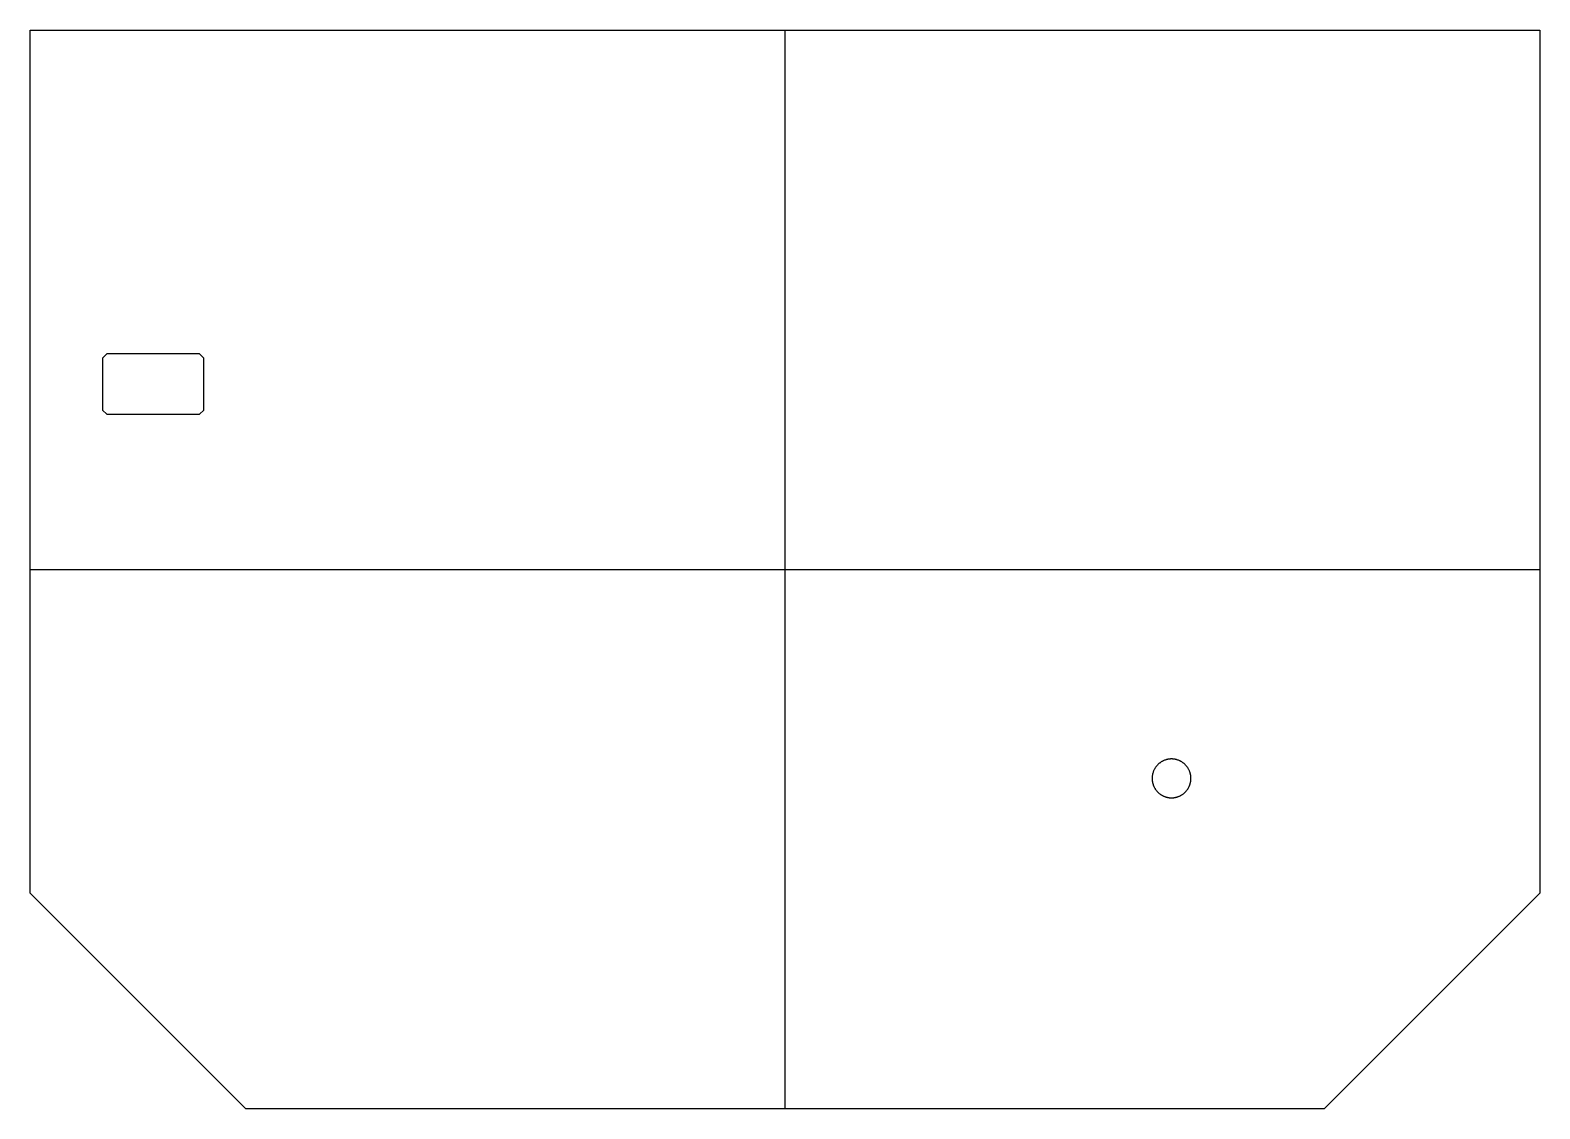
# Model space of a CAD drawing. Header units: millimetres. Extents: x -3846 to -3146, y 18 to 518.
import ezdxf

# ---------------------------------------------------------------- set-up
doc = ezdxf.new("R2010")
doc.units = ezdxf.units.MM
doc.header["$MEASUREMENT"] = 0
doc.layers.add('Default', color=178, linetype='Continuous', true_color=0x000000)

msp = doc.modelspace()

# ---------------------------------------------------------------- linework, layer by layer
at = {"layer": 'Default'}
for points in [[(-3846.04, 517.83), (-3146.04, 517.83)], [(-3846.04, 117.83), (-3846.04, 517.83)], [(-3496.04, 517.83), (-3496.04, 17.83)], [(-3146.04, 517.83), (-3146.04, 117.83)], [(-3810.56, 367.77), (-3812.56, 365.77)], [(-3812.56, 365.77), (-3812.56, 341.77)], [(-3767.56, 367.77), (-3810.56, 367.77)], [(-3765.56, 365.77), (-3767.56, 367.77)], [(-3765.56, 341.77), (-3765.56, 365.77)], [(-3812.56, 341.77), (-3810.56, 339.77)], [(-3810.56, 339.77), (-3767.56, 339.77)], [(-3767.56, 339.77), (-3765.56, 341.77)], [(-3846.04, 267.83), (-3146.04, 267.83)], [(-3846.04, 117.83), (-3746.04, 17.83)], [(-3146.04, 117.83), (-3246.04, 17.83)], [(-3246.04, 17.83), (-3746.04, 17.83)]]:
    msp.add_lwpolyline(points, dxfattribs=at)
msp.add_lwpolyline([(-3307.81, 171), (-3307.82, 171.2), (-3307.82, 171.4), (-3307.83, 171.61), (-3307.85, 171.81), (-3307.87, 172.02), (-3307.9, 172.22), (-3307.93, 172.43), (-3307.96, 172.64), (-3308, 172.85), (-3308.05, 173.06), (-3308.1, 173.27), (-3308.16, 173.48), (-3308.22, 173.69), (-3308.29, 173.9), (-3308.37, 174.11), (-3308.44, 174.32), (-3308.53, 174.52), (-3308.62, 174.73), (-3308.72, 174.93), (-3308.82, 175.14), (-3308.93, 175.34), (-3309.04, 175.54), (-3309.16, 175.73), (-3309.28, 175.93), (-3309.41, 176.12), (-3309.54, 176.31), (-3309.68, 176.49), (-3309.83, 176.68), (-3309.97, 176.85), (-3310.13, 177.03), (-3310.29, 177.2), (-3310.45, 177.37), (-3310.62, 177.53), (-3310.79, 177.69), (-3310.96, 177.84), (-3311.14, 177.99), (-3311.32, 178.13), (-3311.51, 178.27), (-3311.7, 178.41), (-3311.89, 178.54), (-3312.08, 178.66), (-3312.28, 178.78), (-3312.48, 178.89), (-3312.68, 179), (-3312.88, 179.1), (-3313.09, 179.2), (-3313.29, 179.29), (-3313.5, 179.37), (-3313.71, 179.45), (-3313.92, 179.52), (-3314.13, 179.59), (-3314.34, 179.66), (-3314.55, 179.71), (-3314.76, 179.76), (-3314.97, 179.81), (-3315.18, 179.85), (-3315.38, 179.89), (-3315.59, 179.92), (-3315.8, 179.95), (-3316, 179.97), (-3316.21, 179.98), (-3316.41, 179.99), (-3316.61, 180), (-3316.81, 180), (-3317.01, 180), (-3317.21, 179.99), (-3317.42, 179.98), (-3317.62, 179.97), (-3317.83, 179.95), (-3318.03, 179.92), (-3318.24, 179.89), (-3318.45, 179.85), (-3318.66, 179.81), (-3318.87, 179.76), (-3319.08, 179.71), (-3319.29, 179.66), (-3319.5, 179.59), (-3319.71, 179.52), (-3319.92, 179.45), (-3320.13, 179.37), (-3320.33, 179.29), (-3320.54, 179.2), (-3320.74, 179.1), (-3320.95, 179), (-3321.15, 178.89), (-3321.35, 178.78), (-3321.54, 178.66), (-3321.74, 178.54), (-3321.93, 178.41), (-3322.12, 178.27), (-3322.3, 178.13), (-3322.49, 177.99), (-3322.66, 177.84), (-3322.84, 177.69), (-3323.01, 177.53), (-3323.18, 177.37), (-3323.34, 177.2), (-3323.5, 177.03), (-3323.65, 176.85), (-3323.8, 176.68), (-3323.94, 176.49), (-3324.08, 176.31), (-3324.22, 176.12), (-3324.35, 175.93), (-3324.47, 175.73), (-3324.59, 175.54), (-3324.7, 175.34), (-3324.81, 175.14), (-3324.91, 174.93), (-3325.01, 174.73), (-3325.1, 174.52), (-3325.18, 174.32), (-3325.26, 174.11), (-3325.33, 173.9), (-3325.4, 173.69), (-3325.47, 173.48), (-3325.52, 173.27), (-3325.57, 173.06), (-3325.62, 172.85), (-3325.66, 172.64), (-3325.7, 172.43), (-3325.73, 172.22), (-3325.76, 172.02), (-3325.78, 171.81), (-3325.79, 171.61), (-3325.8, 171.4), (-3325.81, 171.2), (-3325.81, 171), (-3325.81, 170.8), (-3325.8, 170.6), (-3325.79, 170.4), (-3325.78, 170.19), (-3325.76, 169.99), (-3325.73, 169.78), (-3325.7, 169.57), (-3325.66, 169.37), (-3325.62, 169.16), (-3325.57, 168.95), (-3325.52, 168.74), (-3325.47, 168.53), (-3325.4, 168.32), (-3325.33, 168.11), (-3325.26, 167.9), (-3325.18, 167.69), (-3325.1, 167.48), (-3325.01, 167.28), (-3324.91, 167.07), (-3324.81, 166.87), (-3324.7, 166.67), (-3324.59, 166.47), (-3324.47, 166.27), (-3324.35, 166.08), (-3324.22, 165.89), (-3324.08, 165.7), (-3323.94, 165.51), (-3323.8, 165.33), (-3323.65, 165.15), (-3323.5, 164.98), (-3323.34, 164.81), (-3323.18, 164.64), (-3323.01, 164.48), (-3322.84, 164.32), (-3322.66, 164.16), (-3322.49, 164.02), (-3322.3, 163.87), (-3322.12, 163.73), (-3321.93, 163.6), (-3321.74, 163.47), (-3321.54, 163.35), (-3321.35, 163.23), (-3321.15, 163.12), (-3320.95, 163.01), (-3320.74, 162.91), (-3320.54, 162.81), (-3320.33, 162.72), (-3320.13, 162.63), (-3319.92, 162.56), (-3319.71, 162.48), (-3319.5, 162.41), (-3319.29, 162.35), (-3319.08, 162.29), (-3318.87, 162.24), (-3318.66, 162.19), (-3318.45, 162.15), (-3318.24, 162.12), (-3318.03, 162.09), (-3317.83, 162.06), (-3317.62, 162.04), (-3317.42, 162.02), (-3317.21, 162.01), (-3317.01, 162.01), (-3316.81, 162), (-3316.61, 162.01), (-3316.41, 162.01), (-3316.21, 162.02), (-3316, 162.04), (-3315.8, 162.06), (-3315.59, 162.09), (-3315.38, 162.12), (-3315.18, 162.15), (-3314.97, 162.19), (-3314.76, 162.24), (-3314.55, 162.29), (-3314.34, 162.35), (-3314.13, 162.41), (-3313.92, 162.48), (-3313.71, 162.56), (-3313.5, 162.63), (-3313.29, 162.72), (-3313.09, 162.81), (-3312.88, 162.91), (-3312.68, 163.01), (-3312.48, 163.12), (-3312.28, 163.23), (-3312.08, 163.35), (-3311.89, 163.47), (-3311.7, 163.6), (-3311.51, 163.73), (-3311.32, 163.87), (-3311.14, 164.02), (-3310.96, 164.16), (-3310.79, 164.32), (-3310.62, 164.48), (-3310.45, 164.64), (-3310.29, 164.81), (-3310.13, 164.98), (-3309.97, 165.15), (-3309.83, 165.33), (-3309.68, 165.51), (-3309.54, 165.7), (-3309.41, 165.89), (-3309.28, 166.08), (-3309.16, 166.27), (-3309.04, 166.47), (-3308.93, 166.67), (-3308.82, 166.87), (-3308.72, 167.07), (-3308.62, 167.28), (-3308.53, 167.48), (-3308.44, 167.69), (-3308.37, 167.9), (-3308.29, 168.11), (-3308.22, 168.32), (-3308.16, 168.53), (-3308.1, 168.74), (-3308.05, 168.95), (-3308, 169.16), (-3307.96, 169.37), (-3307.93, 169.57), (-3307.9, 169.78), (-3307.87, 169.99), (-3307.85, 170.19), (-3307.83, 170.4), (-3307.82, 170.6), (-3307.82, 170.8)], close=True, dxfattribs=at)

doc.saveas('drawing.dxf')
